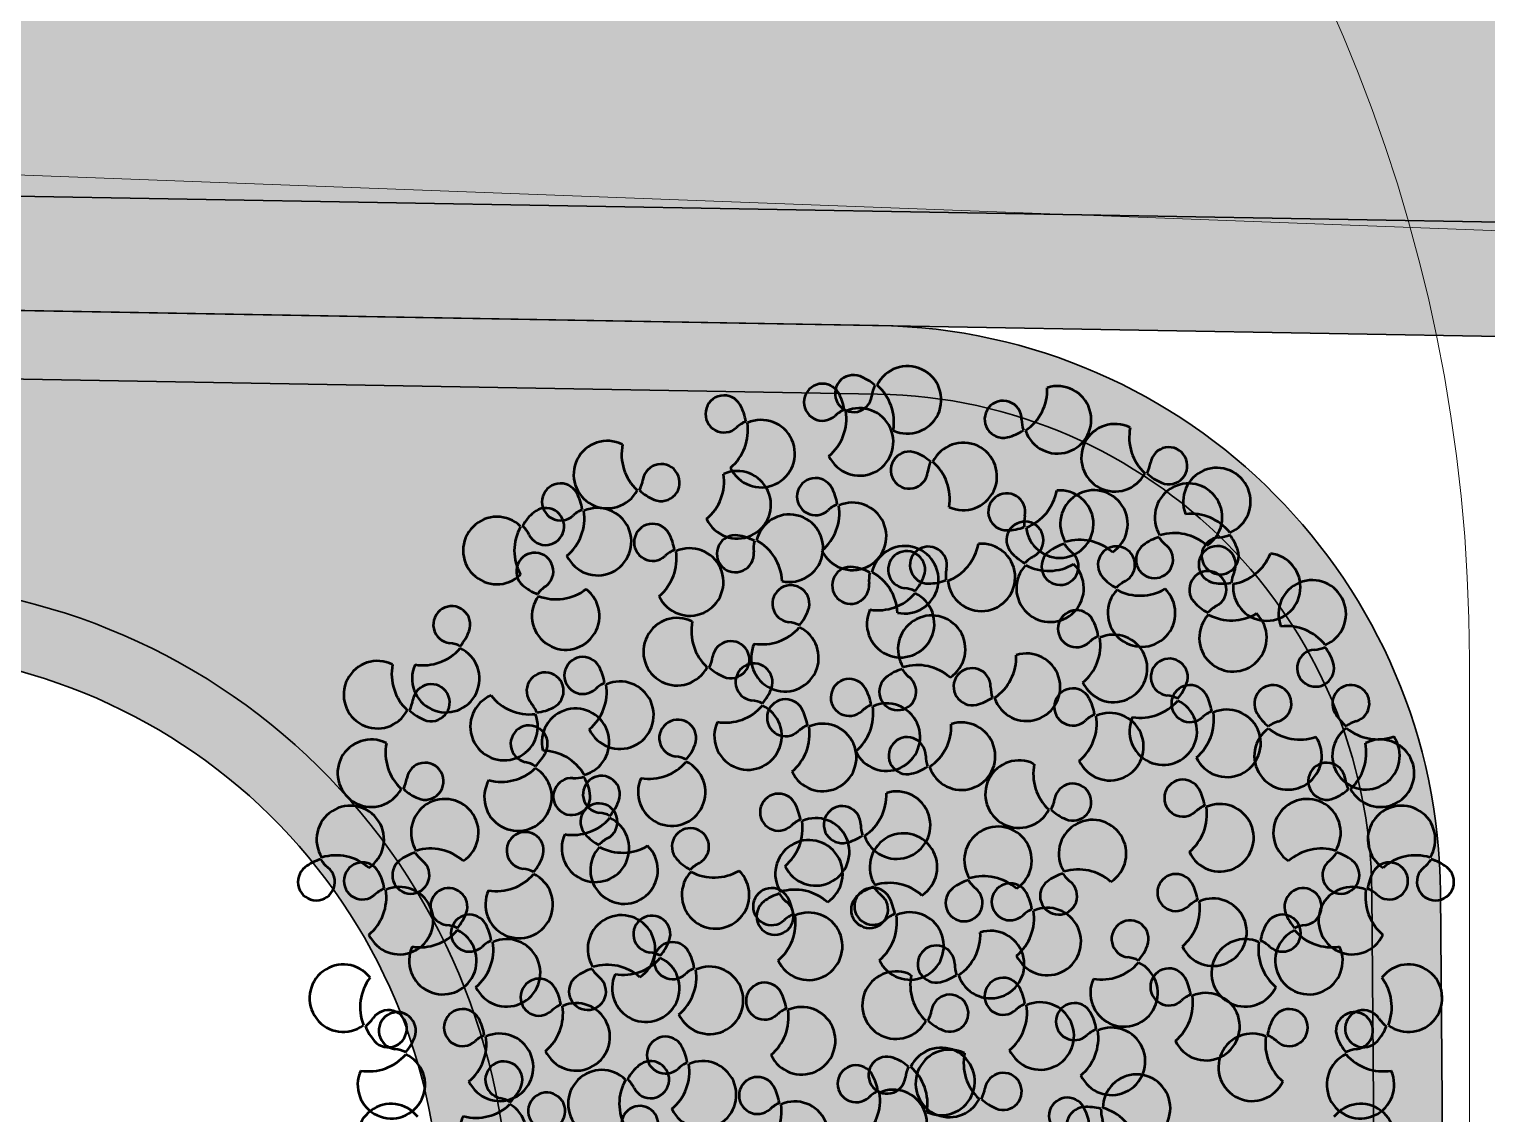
# Model space of a CAD drawing. Header units: centimetres. Extents: x 31799 to 51185, y -99131 to -72325.
# Drawn here: x 41106.9 to 41361.7, y -85936.4 to -85746.6 of the extents above; entities that cross this region are included whole.
import ezdxf

# ---------------------------------------------------------------- set-up
doc = ezdxf.new("R2010")
doc.units = ezdxf.units.CM
doc.header["$LTSCALE"] = 50
doc.header["$MEASUREMENT"] = 0
doc.linetypes.add('CACHE', pattern=[0.375, 0.25, -0.125])
doc.layers.get('0').update_dxf_attribs({"color": 8})
for name, color, linetype in [('COTE 50ème', 1, 'Continuous'), ('EMPRISE BATIMENT', 253, 'CACHE'), ('New_SANITARI BANJO', 7, 'Continuous'), ('NIVEAU', 170, 'Continuous'), ('TALUS', 2, 'Continuous')]:
    doc.layers.add(name, color=color, linetype=linetype)
doc.layers.add('New_SANITARI BANJO_Pen_No__24', color=7, linetype='Continuous', lineweight=18, true_color=0x029e21)
doc.layers.add('trotuar', color=91, linetype='Continuous', lineweight=0)
doc.layers.get('New_SANITARI BANJO').off()

# ---------------------------------------------------------------- blocks, each defined once
blk = doc.blocks.new('A$Cd0191f6d')
at = {"layer": 'trotuar'}
blk.add_polyline3d([(-2793.099999986589, 6019.099999871105, 62601.39999999999), (-1999.399999994785, 6630.200000014156, 62605.3), (-1162.425269465894, 7064.27949918434, 0), (-516.1999999545515, 6937.299999967217, 62592.7), (203.2000000588596, 6693.999999947846, 62591.19999999999), (1854.799999948591, 5855.70000000298, 62593.3), (2820.600000023842, 5351.800000108778, 62586.8), (2922.89999993518, 5543.499999959022, 62586.4), (1955.499999970198, 6017.300000041723, 62589.8), (279.0999999269843, 6868.999999854714, 62587.69999999998), (-440.6999999657273, 7147.700000088662, 62593.2), (-1184.199999924749, 7195.599999837577, 62591), (-1491.500000003725, 7132.400000002235, 62595.00000000001), (-1783.199999947101, 7014.999999944121, 62597.9), (-2294.69999987632, 6687.5, 62602.69999999999), (-2842.700000107288, 6250.700000021607, 62592.49999999999)], dxfattribs=at)
blk = doc.blocks.new('Tree Model Detailed 26')
at = {"layer": 'New_SANITARI BANJO_Pen_No__24', "color": 104, "linetype": 'Continuous', "lineweight": 50, "true_color": 0x029e21}
for centre, radius, start, end in [((5.328760876235, 97.74298197865001), 3.236620232247, 37.30244122418003, 321.1246690546001), ((1.06026925032, 94.49097532865001), 8.6027704362, 16.93110627508, 37.30244122416), ((-15.009021523935, 93.03116743735), 5.899489175175001, 307.5363833594, 216.7773740437), ((12.757399256135, 91.80917506935), 5.899489175175001, 213.1082859053, 122.3492765898), ((12.441344928335, 92.00890461535), 5.899489175175001, 122.285996038, 141.1246690483001), ((1.376323578087, 94.29124578265001), 8.6027704362, 318.4631756725, 16.76871418629002), ((5.499370029815, 89.689087824), 3.236620232247, 298.9809952291, 222.8032230624001), ((24.342179962065, 88.13237564865001), 5.899489175175001, 333.283155263, 242.5241459426), ((38.08380042493501, 87.05995351000001), 5.899489175175001, 333.2831552633, 242.5241459432), ((-39.388237217465, 84.66755838934999), 5.899489175175001, 307.5363833599, 216.7773740439999), ((-30.14901131080001, 84.62839333264999), 5.899489175175001, 65.39899748820001, 334.6399881715), ((-19.2020764662, 88.61012362535), 8.6027704362, 170.7538872549, 229.0594257683), ((-16.604973569065, 81.49242852535001), 8.6027704362, 52.89127312547002, 111.1968116425), ((-20.6992928654, 83.58075125735), 3.236620232247, 249.5931528056, 173.4153806392), ((-20.351566013865, 85.166566304), 3.236620232247, 131.7305386789, 55.55276650578996), ((-16.779705012665, 81.161896904), 8.6027704362, 111.3592037266, 131.7305386755), ((-15.183752967535, 92.70063581665), 5.899489175175001, 216.7140934956, 235.5527665058), ((-1.4470852805465, 83.19744001800001), 5.899489175175001, 114.7868399148, 24.02783059075001), ((2.655997500780001, 94.09947057665), 8.6027704362, 220.1417296813, 278.4472681943), ((-1.203717089553, 83.48126065335002), 5.899489175175001, 23.96455004936001, 42.8032230605), ((2.8993656917735, 94.38329121265001), 8.6027704362, 278.6096602801, 298.9809952296001), ((6.508799387684999, 81.21691841065), 3.236620232247, 37.30244122403997, 321.1246690455), ((27.917034545065, 77.04589860135), 8.6027704362, 78.63804502928998, 136.9435835450001), ((41.658655007935, 75.97347646265), 8.6027704362, 78.63804502885002, 136.9435835447), ((-29.77513669313499, 84.62839333264999), 5.899489175175001, 334.5767076222, 353.4153806337001), ((-18.828201848535, 88.61012362535), 8.6027704362, 229.2218178554, 249.5931528047), ((2.2403077617735, 77.96491176065001), 8.6027704362, 16.93110627080996, 37.30244122410997), ((22.9463683444, 78.72777876535), 3.236620232247, 157.4773105859001, 81.29953840709997), ((27.903231086465, 76.67227888265), 8.6027704362, 137.1059756305, 157.4773105818), ((24.328376503465, 87.75875593), 5.899489175175001, 242.4608653962, 261.2995384089), ((-8.446420374800002, 75.61992425135), 5.899489175175001, 65.39899748789999, 334.6399881718), ((2.50051446984, 79.60165454399998), 8.6027704362, 170.7538872549, 229.0594257715), ((13.9374377676, 75.28311150134999), 5.899489175175001, 213.1082859106999, 122.3492765898), ((2.556362089547001, 77.76518221399999), 8.6027704362, 318.4631756725, 16.76871419052998), ((13.6213834398, 75.48284104734999), 5.899489175175001, 122.2859960414, 141.1246690533), ((36.68798880726501, 77.65535662665), 3.236620232247, 157.4773105854001, 81.29953840888004), ((41.64485154940001, 75.59985674400001), 8.6027704362, 137.1059756308, 157.4773105818), ((40.88914248746499, 75.10877260865001), 5.899489175175001, 65.39899748820001, 334.6399881715), ((38.069996966335, 86.68633379135), 5.899489175175001, 242.4608653962, 261.2995384079), ((51.83607733205, 79.09050290135), 8.6027704362, 170.7538872549, 229.0594257686), ((1.0032980706935, 74.57228217535), 3.236620232247, 249.5931528051, 173.4153806274), ((50.33886093295001, 74.06113053335001), 3.236620232247, 249.5931528044999, 173.4153806392), ((-20.158454868665, 72.19050644335), 3.236620232247, 298.9809952293, 222.8032230535), ((-3.635599943926501, 70.96636058535), 3.236620232247, 298.9809952296001, 222.8032230538001), ((-8.072545757065, 75.61992425135), 5.899489175175001, 334.5767076222999, 353.4153806337001), ((41.2630171052, 75.10877260865001), 5.899489175175001, 334.5767076222, 353.4153806337001), ((-38.618183646, 66.91002275665), 5.899489175175001, 59.90917807064001, 329.1501687526), ((-27.340532365135, 69.82620865665), 8.6027704362, 165.2640678348, 223.5696063507), ((2.874389087553, 79.60165454399998), 8.6027704362, 229.2218178554, 249.5931528061), ((52.2099519498, 79.09050290135), 8.6027704362, 229.2218178554, 249.5931528042), ((63.30629439520001, 66.17538500625), 5.899489175175001, 315.2740725804, 224.5150632641999), ((-27.104910179065, 65.69885863740001), 5.899489175175001, 114.7868399125, 24.02783059607002), ((-23.001827397735, 76.60088919599998), 8.6027704362, 220.1417296779, 278.4472681951), ((-26.861541988065, 65.98267927335), 5.899489175175001, 23.96455004919999, 42.80322306036996), ((-22.758459206735, 76.88470983200001), 8.6027704362, 278.609660281, 298.9809952297999), ((-10.582055254265, 64.47471277945), 5.899489175175001, 114.7868399127, 24.02783059553003), ((-6.478972472955001, 75.376743338), 8.6027704362, 220.141729678, 278.447268195), ((32.50239762520001, 64.92558503345), 5.899489175175001, 22.67099769038998, 291.9119883699999), ((-29.31203579506499, 64.96314197095), 3.236620232247, 244.1033333861999, 167.9255612152), ((-10.338687063265, 64.75853341540001), 5.899489175175001, 23.96455004885002, 42.80322306016004), ((-6.235604281960001, 75.66056397400001), 8.6027704362, 278.6096602808, 298.9809952296999), ((1.3795995879935, 62.28003670905), 5.899489175175001, 65.39899748657999, 334.6399881697999), ((12.3265344326, 66.2617670016), 8.6027704362, 170.7538872567, 229.0594257695), ((20.165559501665, 62.483818647), 5.899489175175001, 59.90917806901999, 329.1501687517001), ((31.44321078246501, 65.40000454695002), 8.6027704362, 165.2640678363999, 223.569606351), ((43.245509536335, 60.42279644425), 8.6027704362, 128.0258874535, 186.3314259692999), ((-38.246023911535, 66.87425458935002), 5.899489175175001, 329.0868882020999, 347.9255612138), ((-26.96837263066501, 69.79044048935), 8.6027704362, 223.7319984377, 244.1033333869999), ((10.829318033465, 61.2323946334), 3.236620232247, 249.5931528044999, 173.4153806345001), ((29.47170735259999, 60.5369378612), 3.236620232247, 244.1033333861999, 167.9255612152), ((-14.835615718935, 58.8044496168), 3.236620232247, 298.9809952309001, 222.8032230594999), ((1.7534742057065, 62.28003670905), 5.899489175175001, 334.5767076217, 353.4153806331), ((20.537719236135, 62.44805047945), 5.899489175175001, 329.0868882032, 347.9255612151), ((63.70764306525001, 55.99472594515), 8.6027704362, 138.6423539406, 159.0136888904), ((59.67981224205, 59.54044827935), 3.236620232247, 214.8201261116001, 138.6423539408), ((63.2912920698, 54.52680854625), 8.6027704362, 60.85463498338999, 119.1601734978), ((63.4336399382, 65.82386638305), 5.899489175175001, 296.4986801189, 315.337353131), ((63.4186376128, 54.17528992304999), 8.6027704362, 40.32090794862, 60.69224289674001), ((-34.758310014335, 57.47705797275), 3.236620232247, 214.8201261116, 138.6423539399001), ((12.700409050335, 66.2617670016), 8.6027704362, 229.2218178550999, 249.5931528047), ((31.81537051693501, 65.36423637935), 8.6027704362, 223.7319984367, 244.1033333866), ((32.77703960026501, 64.6719041014), 5.899489175175001, 291.8487078224, 310.6873808344999), ((43.520151511465, 60.16911551225), 8.6027704362, 186.4938180553, 206.8651530051), ((38.733156306065, 57.74419388155), 3.236620232247, 206.8651530056001, 130.6873808329001), ((51.85014779085, 54.1468328686), 5.899489175175001, 53.59551857589003, 322.8365092571), ((63.37825562435, 55.81784705005), 8.6027704362, 159.1760809764, 217.481619491), ((52.1795352318, 54.32371176365001), 5.899489175175001, 34.82012611221998, 53.65879912402999), ((67.50996362535, 57.64755423755), 3.236620232247, 116.4986801167999, 40.32090794951987), ((-21.782071029265, 52.31280181065), 5.899489175175001, 114.786839913, 24.02783059547999), ((-17.678988247935, 63.21483236945), 8.6027704362, 220.1417296796, 278.4472681946), ((-21.538702838265, 52.59662244660001), 5.899489175175001, 23.96455004710001, 42.80322305895), ((20.2771818322, 53.08238204555001), 3.236620232247, 356.3238107626001, 280.1460385906999), ((29.7623876086, 52.42999872545), 5.899489175175001, 195.0992032261, 104.3401939075), ((19.6997882102, 58.29801814955), 8.6027704362, 300.6797656263, 358.9853041409), ((71.80580835465, 55.05439709785001), 3.236620232247, 298.9809952251999, 222.8032230562999), ((-33.472397176535, 47.821675027535), 5.899489175175001, 315.2740725827, 224.5150632641999), ((-13.826186361065, 50.3322802034), 3.236620232247, 37.30244122382996, 321.1246690531), ((-17.435620056935, 63.49865300540001), 8.6027704362, 278.6096602801, 298.9809952302), ((11.205619550735, 48.94014916686499), 5.899489175175001, 65.39899748793002, 334.63998817), ((22.152554395335, 52.9218794594), 8.6027704362, 170.7538872545, 229.0594257692), ((41.44694466153501, 51.14840455655), 3.236620232247, 298.9809952303, 222.8032230595), ((64.85935304405001, 48.56274929173499), 5.899489175175001, 114.7868399133, 24.0278305968), ((68.96243582535, 59.46477985054999), 8.6027704362, 220.1417296801999, 278.4472681933), ((-18.094677986935, 47.08027355353501), 8.6027704362, 16.93110627382998, 37.30244122350998), ((15.82941116940001, 48.322478731535), 3.236620232247, 207.7973316091, 131.6195594383999), ((20.6553379962, 47.8925070912), 3.236620232247, 249.5931528051999, 173.4153806333), ((29.394492325865, 52.49659670355), 5.899489175175001, 176.3238107618, 195.1624837737999), ((65.10272123505, 48.846569927665), 5.899489175175001, 23.96455004840995, 42.80322305895005), ((69.20580401665, 59.74860048645), 8.6027704362, 278.6096602762, 298.9809952281), ((76.58979917865001, 46.856448003735), 5.899489175175001, 333.2831552622, 242.5241459478001), ((-6.397547981140001, 44.39847329406499), 5.899489175175001, 213.1082859064, 122.3492765884), ((-17.77862365920001, 46.880544007265), 8.6027704362, 318.4631756726, 16.76871418753), ((-6.713602308935, 44.598202840335), 5.899489175175001, 122.2859960397, 141.1246690513), ((7.399041967800002, 43.926616160665), 5.899489175175001, 46.57272407267002, 315.813714755), ((19.39350861813501, 44.3108983214), 8.6027704362, 131.6195594383, 151.9908943879), ((19.3318929274, 58.3646161276), 8.6027704362, 280.1460385908, 300.5173735409), ((34.5004893512, 44.6567567504), 5.899489175175001, 114.7868399133, 24.02783059547999), ((38.60357213253501, 55.5587873092), 8.6027704362, 220.1417296799, 278.4472681946), ((34.7438575422, 44.94057738633499), 5.899489175175001, 23.96455004710001, 42.80322305894997), ((-13.2608487234, 40.130104926865), 5.899489175175001, 65.39899748793002, 334.6399881697001), ((19.044966419335, 44.17561873893499), 8.6027704362, 152.1532864735, 210.4588249885), ((7.747584166600002, 44.061895743135), 5.899489175175001, 27.79733160905, 46.63600462074001), ((11.579494168465, 48.94014916686499), 5.899489175175001, 334.5767076215999, 353.4153806337001), ((22.526429013065, 52.9218794594), 8.6027704362, 229.2218178550999, 249.593152805), ((38.84694032353501, 55.84260794515), 8.6027704362, 278.6096602801, 298.98099523), ((-37.09887932966501, 41.1867383006), 3.236620232247, 214.8201261116, 138.6423539407999), ((-33.48739950193501, 36.173098567535), 8.6027704362, 60.854634983, 119.1601734978), ((-2.313913878813, 44.1118352194), 8.6027704362, 170.7538872545, 229.0594257696), ((80.164653762, 35.76997095620001), 8.6027704362, 78.63804503207001, 136.9435835435), ((-29.26872794633499, 39.2938442588), 3.236620232247, 116.4986801177999, 40.32090794798997), ((-33.34505163353501, 47.47015640433499), 5.899489175175001, 296.4986801189, 315.3373531306), ((-33.36005395893501, 35.821579944335), 8.6027704362, 40.32090794776, 60.69224289713), ((-3.811130277960002, 39.08246285120001), 3.236620232247, 249.5931528051, 173.4153806333), ((21.031639513535, 35.60026162466502), 5.899489175175001, 65.39899748793, 334.6399881697001), ((31.978574358135, 39.58199191720001), 8.6027704362, 170.7538872545, 229.0594257692), ((64.74217566585001, 38.9482384532), 3.236620232247, 298.9809952309, 222.8032230595001), ((80.15085030335001, 35.3963512374), 8.6027704362, 137.1059756317, 157.4773105806), ((76.57599572, 46.48282828486499), 5.899489175175001, 242.4608653965, 261.2995384096), ((-24.972883217335, 36.700687119135), 3.236620232247, 298.9809952293, 222.8032230587), ((-8.4500282926, 35.476541261135), 3.236620232247, 298.9809952309001, 222.8032230595), ((-12.886974105735, 40.130104926865), 5.899489175175001, 334.5767076219, 353.4153806337001), ((45.60662811613499, 34.656701143535), 5.899489175175001, 333.2831552624, 242.5241459449998), ((75.19398756135001, 37.45185112000001), 3.236620232247, 157.4773105823, 81.29953841336994), ((-1.9400392610935, 44.1118352194), 8.6027704362, 229.2218178552999, 249.593152805), ((30.481357959, 34.552619549), 3.236620232247, 249.5931528040999, 173.4153806333), ((57.79572035555, 32.45659064706501), 5.899489175175001, 114.7868399133, 24.02783059547997), ((61.89880313685, 43.358621205865), 8.6027704362, 220.1417296799, 278.4472681946), ((58.03908854655, 32.74041128300001), 5.899489175175001, 23.9645500471, 42.80322305895002), ((62.14217132785001, 43.64244184180001), 8.6027704362, 278.6096602801, 298.9809952302), ((-31.919338527735, 30.209039313), 5.899489175175001, 114.7868399127, 24.02783059547999), ((-27.8162557464, 41.11106987180001), 8.6027704362, 220.1417296802, 278.4472681946), ((-31.67597033673501, 30.492859948935), 5.899489175175001, 23.96455004684001, 42.80322305894997), ((-27.5728875554, 41.39489050773501), 8.6027704362, 278.6096602806, 298.98099523), ((-15.396483602935, 28.984893455065), 5.899489175175001, 114.7868399133, 24.02783059547999), ((-11.2934008216, 39.8869240138), 8.6027704362, 220.1417296796, 278.4472681946999), ((-15.153115411935, 29.26871409099999), 5.899489175175001, 23.96455004710001, 42.80322305847), ((3.0655886928665, 27.935229395935), 5.899489175175001, 46.57272407267002, 315.8137147546), ((15.0600553432, 28.3195115566), 8.6027704362, 131.619559438, 151.9908943876), ((11.495957894465, 32.33109196680001), 3.236620232247, 207.7973316091, 131.6195594384), ((21.4055141312, 35.60026162466502), 5.899489175175001, 334.5767076219, 353.4153806337001), ((-11.0500326306, 40.170744649735), 8.6027704362, 278.6096602802, 298.9809952302), ((14.7115131444, 28.18423197413501), 8.6027704362, 152.1532864735, 210.4588249884999), ((3.414130891660001, 28.070508978335), 5.899489175175001, 27.79733160960002, 46.63600462114002), ((32.35244897586501, 39.58199191720001), 8.6027704362, 229.2218178550999, 249.5931528045), ((49.181482699135, 23.570224096065), 8.6027704362, 78.63804502937997, 136.9435835441), ((30.857659476265, 22.260374082535), 5.899489175175001, 65.39899748793003, 334.63998817), ((44.21081649846499, 25.2521042598), 3.236620232247, 157.4773105789, 81.29953840869997), ((49.16767924053499, 23.1966043772), 8.6027704362, 137.1059756298, 157.4773105795), ((45.592824657535, 34.28308142473501), 5.899489175175001, 242.4608653965, 261.2995384084), ((71.304253656, 24.1499854368), 5.899489175175001, 114.7868399162, 24.02783059653995), ((75.40733643735, 35.0520159956), 8.6027704362, 220.1417296785, 278.4472681933), ((87.20487116535, 26.4700993086), 3.236620232247, 298.9809952257, 222.8032230562999), ((41.80459432086501, 26.242104375), 8.6027704362, 170.753887254, 229.0594257692), ((62.73876912185001, 24.4852575548), 3.236620232247, 351.7961549191999, 275.6183827482998), ((-32.036515905865, 20.594528474465), 3.236620232247, 298.9809952299, 222.8032230587), ((40.307377921735, 21.212732006865), 3.236620232247, 249.5931528056, 173.4153806345), ((57.4275325738, 25.2509822716), 8.6027704362, 331.4248199704, 351.7961549198001), ((80.25841585465001, 19.978451502465), 5.899489175175001, 114.7868399101, 24.02783059389999), ((84.361498636, 30.88048206126501), 8.6027704362, 220.141729681, 278.4472681976999), ((80.501784046, 20.262272138465), 5.899489175175001, 23.96455004624, 42.80322306023002), ((84.60486682735, 31.1643026972), 8.6027704362, 278.6096602805999, 298.9809952283), ((-15.513660981065, 19.370382616465), 3.236620232247, 298.9809952299, 222.8032230578999), ((-0.68476085578, 17.538323132665), 3.236620232247, 37.30244122317, 321.1246690517), ((1.0091939436865, 18.14623675853501), 3.236620232247, 298.9809952302, 222.803223059), ((31.231534094, 22.260374082535), 5.899489175175001, 334.5767076216, 353.415380633), ((44.547824808865, 15.81300339120001), 5.899489175175001, 65.39899748793002, 334.6399881697001), ((55.49475965345, 19.794733683735), 8.6027704362, 170.7538872545, 229.0594257695), ((63.71224248435, 15.027610795135), 5.899489175175001, 167.6019996029, 76.84299028512002), ((57.5065606986, 24.885555418065), 8.6027704362, 272.9568893692999, 331.2624278846999), ((63.63321435955, 15.393037648665), 5.899489175175001, 76.77970973681, 95.61838274877995), ((-38.98297121620001, 14.102880668335), 5.899489175175001, 114.7868399133, 24.02783059547996), ((-34.87988843486499, 25.004911227135), 8.6027704362, 220.1417296799, 278.4472681942), ((-38.7396030252, 14.386701304265), 5.899489175175001, 23.96455004709999, 42.80322305939), ((-22.460116291465, 12.8787348104), 5.899489175175001, 114.7868399133, 24.02783059547995), ((-18.357033510135, 23.780765369135), 8.6027704362, 220.1417296796, 278.4472681947), ((-4.953252481693, 14.2863164828), 8.6027704362, 16.93110627332, 37.30244122308001), ((17.532048868465, 16.9220909006), 3.236620232247, 298.9809952299, 222.8032230587), ((34.054903793265, 15.697945042665), 3.236620232247, 298.9809952299, 222.8032230587), ((42.17846893859999, 26.242104375), 8.6027704362, 229.2218178548, 249.593152805), ((53.99754325435, 14.765361315535), 3.236620232247, 249.5931528045, 173.4153806333), ((-34.636520243865, 25.28873186306501), 8.6027704362, 278.6096602801, 298.9809952298), ((-22.216748100465, 13.162555446335), 5.899489175175001, 23.96455004684001, 42.80322305895002), ((-18.113665319135, 24.064586005065), 8.6027704362, 278.6096602805999, 298.9809952302), ((-5.937261366665, 11.654588952465), 5.899489175175001, 114.7868399133, 24.02783059488997), ((-1.83417858534, 22.5566195112), 8.6027704362, 220.1417296796, 278.4472681946), ((-5.693893175674999, 11.9384095884), 5.899489175175001, 23.96455004698, 42.80322305859998), ((-1.5908103943465, 22.84044014713501), 8.6027704362, 278.6096602804, 298.9809952301), ((6.743877524135, 11.604516223265), 5.899489175175001, 213.1082859059, 122.3492765882), ((-4.63719815392, 14.086586936465), 8.6027704362, 318.4631756729, 16.76871418755), ((6.427823196355001, 11.8042457696), 5.899489175175001, 122.2859960401, 141.124669052), ((10.585593558135, 10.430443094535), 5.899489175175001, 114.7868399133, 24.02783059488997), ((14.6886763394, 21.332473653265), 8.6027704362, 220.1417296799, 278.4472681946), ((10.828961749065, 10.714263730465), 5.899489175175001, 23.96455004684001, 42.80322305847002), ((14.9320445304, 21.61629428920001), 8.6027704362, 278.6096602805999, 298.9809952302), ((27.10844848286499, 9.206297236534999), 5.899489175175001, 114.786839913, 24.02783059547998), ((31.2115312642, 20.108327795335), 8.6027704362, 220.1417296795999, 278.4472681946), ((27.351816673865, 9.490117872465001), 5.899489175175001, 23.96455004683999, 42.80322305895), ((31.4548994552, 20.392148431265), 8.6027704362, 278.6096602806, 298.9809952302), ((44.92169942653499, 15.81300339120001), 5.899489175175001, 334.5767076216, 353.4153806337), ((55.86863427115, 19.794733683735), 8.6027704362, 229.2218178550999, 249.5931528051), ((72.73333064664999, 10.468670643865), 3.236620232247, 298.9809952360999, 222.8032230643001), ((89.256185572, 9.244524785935), 3.236620232247, 298.9809952257, 222.8032230562999), ((15.35270906826501, 5.789179794794999), 3.236620232247, 269.6977879548999, 193.5200157840999), ((37.60319162433501, 4.55867818546), 3.236620232247, 298.9809952298, 222.8032230585999), ((65.7868753366, 3.977022837800001), 5.899489175175001, 114.7868399127, 24.02783059598002), ((69.88995811800001, 14.879053396535), 8.6027704362, 220.1417296796, 278.4472681933), ((66.0302435276, 4.260843473733501), 5.899489175175001, 23.96455004782998, 42.80322305758997), ((82.30973026135, 2.7528769798465), 5.899489175175001, 114.7868399103, 24.02783059366001), ((86.41281304265, 13.6549075386), 8.6027704362, 220.141729681, 278.4472681933), ((-29.985201499465, 3.3689539517935), 3.236620232247, 298.9809952309001, 222.8032230594), ((57.22139080265, 4.3122949557665), 3.236620232247, 351.79615492, 275.6183827482998), ((70.13332630865, 15.162874032465), 8.6027704362, 278.6096602805999, 298.9809952322), ((82.55309845265, 3.0366976157865), 5.899489175175001, 23.96455004677999, 42.80322306033), ((90.76467257265001, 3.824921363400001), 3.236620232247, 339.2835409991, 263.1057688319999), ((86.656181234, 13.938728174535), 8.6027704362, 278.6096602805999, 298.9809952283), ((0.49527765567205, 1.0122595645265), 3.236620232247, 37.30244122325999, 321.1246690519), ((1.0634813788735, 0.4266942605866501), 3.236620232247, 298.9809952301, 222.8032230588999), ((-3.773213970240001, -2.239747085359999), 8.6027704362, 16.93110627351, 37.30244122322001), ((20.5701541756, 7.0437054274), 8.6027704362, 193.5200157840999, 213.8913507338999), ((15.304520012735, -3.346802523446502), 5.899489175175001, 89.69778795573002, 108.5364609674), ((30.656736314, -1.9329696206265), 5.899489175175001, 114.7868399133, 24.02783059517998), ((34.75981909533499, 8.969060938135001), 8.6027704362, 220.1417296797, 278.4472681942), ((51.9101542546, 5.078019672585), 8.6027704362, 331.4248199702, 351.79615492), ((85.74548448465, 5.723162377575002), 8.6027704362, 318.9122060491, 339.2835409989), ((-36.9316568098, -3.1226938542935), 5.899489175175001, 114.7868399133, 24.02783059519001), ((-32.82857402846501, 7.779336704465003), 8.6027704362, 220.1417296797, 278.4472681946), ((-36.68828861880001, -2.83887321836), 5.899489175175001, 23.96455004703001, 42.80322305871001), ((-28.47671449826499, -2.0506494707465), 3.236620232247, 339.2835409991, 263.1057688273), ((-32.58520583746501, 8.063157340400002), 8.6027704362, 278.6096602802, 298.9809952302), ((-16.22932393540001, -3.6199893907335), 5.899489175175001, 333.2831552626999, 242.524145945), ((7.923916035600002, -4.9215473448465), 5.899489175175001, 213.1082859059999, 122.3492765884999), ((-3.4571596424665, -2.4394766316665), 8.6027704362, 318.4631756729, 16.76871418761997), ((7.607861707800002, -4.72181779854), 5.899489175175001, 122.28599604, 141.1246690519), ((15.2596892064, -3.7179796086465), 5.899489175175001, 108.473180419, 17.71417110100997), ((20.52532336933501, 6.6725283422), 8.6027704362, 214.0537428196, 272.3592813345), ((30.900104505, -1.6491489846935), 5.899489175175001, 23.96455004704, 42.80322305915), ((35.00318728633499, 9.252881574065002), 8.6027704362, 278.6096602802, 298.9809952298), ((50.5096994018, -4.41940100186), 5.899489175175001, 65.39899748795001, 334.6399881697001), ((58.19486416515001, -5.145351803855), 5.899489175175001, 167.601999603, 76.84299028510995), ((51.9891823794, 4.71259281908), 8.6027704362, 272.9568893698, 331.2624278844), ((61.4566342464, -0.4376707093292999), 8.6027704362, 170.7538872544, 229.0594257692), ((58.11583604035, -4.7799249503465), 5.899489175175001, 76.77970973677003, 95.61838274879003), ((89.66800248199999, -5.245128791725), 5.899489175175001, 64.26709581555998, 83.10576882545004), ((-5.882973931484999, -6.064953545505001), 5.899489175175001, 114.7868399131, 24.02783059523), ((-1.7798911501535, 4.837077013253501), 8.6027704362, 220.1417296798, 278.4472681945), ((-5.639605740485, -5.781132909575001), 5.899489175175001, 23.96455004693, 42.80322305884), ((-1.53652295916, 5.120897649185), 8.6027704362, 278.6096602804, 298.9809952301), ((27.418123416735, -5.565512827485), 3.236620232247, 269.6977879549, 193.5200157841), ((38.6126209822, -3.913491227893501), 3.236620232247, 37.30244122298, 321.1246690524), ((34.34412935626499, -7.165497877800002), 8.6027704362, 16.93110627358, 37.30244122314001), ((59.95941784724999, -5.467043077525), 3.236620232247, 249.5931528041, 173.4153806335), ((89.66598216865, -5.6189979508), 5.899489175175001, 155.0893856813, 64.33037636254002), ((85.74346417135, 5.3492932185), 8.6027704362, 260.4442754495, 318.7498139643), ((-33.495902586335, -0.15240845657265), 8.6027704362, 318.9122060494, 339.2835409990001), ((46.041259362135, -9.847298137265001), 5.899489175175001, 213.1082859064, 122.3492765883), ((34.660183684065, -7.365227424065002), 8.6027704362, 318.4631756726, 16.76871418743998), ((45.725205034335, -9.647568590935), 5.899489175175001, 122.2859960402, 141.1246690519), ((50.88357401955, -4.41940100186), 5.899489175175001, 334.5767076216, 353.4153806335), ((77.371882744, -5.928870132224999), 3.236620232247, 339.2835409992001, 263.1057688203), ((-29.922893516865, -12.946801282535), 5.899489175175001, 333.2831552633, 242.524145945), ((-29.57540490233499, -11.494568784935), 5.899489175175001, 155.0893856822, 64.33037636424001), ((-33.49792289973501, -0.5262776156445002), 8.6027704362, 260.4442754487, 318.7498139634), ((-29.57338458893499, -11.120699625865), 5.899489175175001, 64.26709581553, 83.10576882802002), ((-12.6544693524, -14.706466438265), 8.6027704362, 78.6380450295, 136.9435835441), ((-9.033727578265, -10.6387256658), 3.236620232247, 269.6977879549, 193.5200157835999), ((32.63556852406501, -4.310987194860001), 8.6027704362, 193.5200157842, 213.8913507339), ((61.83050886415, -0.4376707093292999), 8.6027704362, 229.2218178552, 249.5931528046), ((60.7582213986, -9.284000624734999), 3.236620232247, 257.1851740337, 181.0074018636999), ((72.35269465600001, -4.030629118053501), 8.6027704362, 318.9122060491999, 339.2835409989), ((-17.625135553065, -13.024586274465), 3.236620232247, 157.4773105789, 81.29953840869999), ((-12.668272811, -15.080086157065), 8.6027704362, 137.1059756302, 157.4773105795), ((-16.24312739400001, -3.993609109566501), 5.899489175175001, 242.4608653966999, 261.2995384084), ((27.325103554865, -15.072672230935), 5.899489175175001, 108.4731804189, 17.71417110106997), ((32.5907377178, -4.68216428006), 8.6027704362, 214.0537428195999, 272.3592813345), ((27.36993436120001, -14.70149514573501), 5.899489175175001, 89.69778795572999, 108.5364609674), ((66.12354216845002, -9.189655260535), 8.6027704362, 181.0074018632999, 201.3787368129), ((76.27319234, -15.3727894464), 5.899489175175001, 155.0893856841, 64.33037636815997), ((72.35067434265, -4.404498277126499), 8.6027704362, 260.4442754450999, 318.7498139612001), ((76.27521265335, -14.998920287335), 5.899489175175001, 64.26709581555998, 83.10576883182999), ((-3.816282470893501, -9.384200033135), 8.6027704362, 193.5200157842, 213.8913507340999), ((1.675316167127, -15.5138040036), 3.236620232247, 37.30244122317001, 321.1246690516999), ((58.60764162245, -18.545195971135), 5.899489175175001, 95.96056649810997, 5.201557180464956), ((65.99935896615001, -9.5423034734), 8.6027704362, 201.5411288987, 259.8466674136999), ((58.73182482475, -18.192547758265), 5.899489175175001, 77.18517403446, 96.02384704609997), ((-9.126747440135, -20.14588506920001), 5.899489175175001, 108.4731804189, 17.71417110102995), ((-3.861113277200001, -9.755377118335), 8.6027704362, 214.0537428195999, 272.3592813346), ((-9.0819166338, -19.774707984), 5.899489175175001, 89.69778795573, 108.5364609676), ((-2.59317545878, -18.76581065346501), 8.6027704362, 16.93110627332999, 37.30244122309999), ((39.4835377652, -16.92020544973501), 3.236620232247, 269.6977879549, 193.5200157846999), ((-26.348038933865, -24.03327833), 8.6027704362, 78.63804502903, 136.9435835441), ((9.103954546999999, -21.44761091300001), 5.899489175175001, 213.1082859061, 122.3492765879), ((-2.2771211310135, -18.96554019980001), 8.6027704362, 318.4631756729, 16.76871418755), ((8.787900219265001, -21.247881366665), 5.899489175175001, 122.2859960401, 141.1246690521), ((44.70098287253501, -15.66567981713501), 8.6027704362, 193.5200157843, 213.8913507338999), ((-31.31870513453501, -22.35139816620001), 3.236620232247, 157.47731058, 81.29953840851996), ((-26.3618423924, -24.406898048865), 8.6027704362, 137.1059756301, 157.4773105797), ((-29.936696975465, -13.320421001335), 5.899489175175001, 242.4608653965, 261.2995384084), ((-14.676929604065, -22.343552300465), 3.236620232247, 298.9809952299, 222.8032230578999), ((1.8459253207065, -23.56769815840001), 3.236620232247, 298.9809952302, 222.8032230588999), ((20.688735252935, -25.1244103334), 5.899489175175001, 333.2831552633, 242.5241459449998), ((39.435348709665, -26.056187768), 5.899489175175001, 89.69778795572999, 108.5364609674), ((70.07701628800001, -22.983027223665), 3.236620232247, 257.1851740302999, 181.0074018635999), ((86.26888154135, -22.345386220735), 3.236620232247, 269.6977879513, 193.5200157822), ((39.390517903335, -26.4273648532), 5.899489175175001, 108.4731804189, 17.71417110106997), ((44.656152066265, -16.036856902335), 8.6027704362, 214.0537428196, 272.3592813345), ((65.13499848960001, -26.160841784865), 3.236620232247, 207.7973316097, 131.6195594375), ((-21.6233849144, -28.83520010653501), 5.899489175175001, 114.7868399133, 24.02783059547998), ((-17.520302133065, -17.9331695478), 8.6027704362, 220.1417296796, 278.4472681942), ((-21.3800167234, -28.5513794706), 5.899489175175001, 23.96455004710001, 42.80322305939), ((-17.276933942065, -17.64934891186501), 8.6027704362, 278.6096602802, 298.9809952297999), ((-5.100529989655, -30.059345964465), 5.899489175175001, 114.7868399134, 24.02783059486995), ((-0.9974472083200004, -19.15731540573501), 8.6027704362, 220.1417296795, 278.4472681945), ((56.70462928805, -30.5567043558), 5.899489175175001, 46.57272407359, 315.8137147546), ((68.69909593865, -30.172422195065), 8.6027704362, 131.6195594394, 151.9908943886), ((75.44233705799999, -22.888681859465), 8.6027704362, 181.0074018632, 201.3787368129), ((91.48632664865, -21.090860588065), 8.6027704362, 193.5200157837999, 213.8913507326999), ((-4.857161798653001, -29.775525328535), 5.899489175175001, 23.96455004698999, 42.80322305862), ((-0.7540790173265, -18.87349476980001), 8.6027704362, 278.6096602804, 298.9809952301), ((24.263589835935, -36.210887380865), 8.6027704362, 78.63804502903001, 136.9435835441), ((68.35055373935, -30.30770177753501), 8.6027704362, 152.1532864727, 210.4588249891), ((57.05317148685, -30.421424773335), 5.899489175175001, 27.79733160962999, 46.63600462165001), ((67.92643651200001, -32.24422257006501), 5.899489175175001, 95.96056649939996, 5.201557180644014), ((75.31815385534999, -23.241330072335), 8.6027704362, 201.541128899, 259.8466674145999), ((68.050619714, -31.89157435720001), 5.899489175175001, 77.18517403510003, 96.02384704352004), ((86.17586167935, -31.85254562413501), 5.899489175175001, 108.4731804191, 17.71417110068), ((91.44149584200001, -21.462037673265), 8.6027704362, 214.0537428196999, 272.3592813371), ((86.22069248534999, -31.481368538935), 5.899489175175001, 89.69778795314001, 108.5364609669), ((-35.6331945866, -33.580836129335), 3.236620232247, 298.9809952309001, 222.8032230587), ((2.85535467858, -32.03986757173501), 3.236620232247, 37.30244122317, 321.1246690518), ((-1.4131369473265, -35.2918742216), 8.6027704362, 16.93110627329002, 37.30244122310002), ((60.52607429155, -32.293677396865), 3.236620232247, 37.30244122360005, 321.1246690524), ((56.2575826656, -35.545684046735), 8.6027704362, 16.93110627370998, 37.30244122316004), ((-19.1103396618, -34.804981987265), 3.236620232247, 298.9809952299, 222.8032230587), ((10.283993058465, -37.973674481135), 5.899489175175001, 213.1082859061, 122.3492765881), ((-1.09708261956, -35.491603767935), 8.6027704362, 318.4631756729, 16.76871418761), ((9.967938730734998, -37.77394493480001), 5.899489175175001, 122.2859960401, 141.1246690521), ((19.29292363526501, -34.529007217135), 3.236620232247, 157.4773105789, 81.29953840869997), ((24.2497863774, -36.58450709973501), 8.6027704362, 137.1059756301, 157.4773105797), ((20.674931794335, -25.4980300522), 5.899489175175001, 242.4608653965, 261.2995384084), ((35.934699165735, -34.521161351335), 3.236620232247, 298.9809952299, 222.8032230587), ((49.630148616, -35.160137389935), 3.236620232247, 298.9809952309, 222.8032230587), ((67.95471267135001, -38.2274843062), 5.899489175175001, 213.1082859070999, 122.3492765879), ((67.63865834335, -38.027754759935), 5.899489175175001, 122.285996037, 141.1246690497), ((-37.291544790335, -36.667214093), 3.236620232247, 4.519595289011985, 288.3418231181), ((28.98824385540001, -41.0128091574), 5.899489175175001, 114.7868399133, 24.02783059488996), ((33.091326636735, -30.110778598665), 8.6027704362, 220.1417296796, 278.4472681942), ((56.5736369934, -35.745413593), 8.6027704362, 318.4631756726, 16.76871418765997), ((-38.2331989246, -28.886632740735), 8.6027704362, 278.6096602802, 298.9809952302), ((-42.64100864026501, -37.09006693920001), 8.6027704362, 344.1482603391, 4.519595288776974), ((-26.056794972135, -41.29662979333499), 5.899489175175001, 114.7868399133, 24.02783059488995), ((-21.9537121908, -30.3945992346), 8.6027704362, 220.1417296796, 278.4472681942), ((-25.813426781135, -41.0128091574), 5.899489175175001, 23.96455004710001, 42.80322305890999), ((-21.71034399980001, -30.110778598665), 8.6027704362, 278.6096602801999, 298.9809952298), ((-14.095140129865, -43.49130586373501), 5.899489175175001, 65.39899748792999, 334.6399881697001), ((-3.1482052852735, -39.5095755712), 8.6027704362, 170.7538872545, 229.0594257692999), ((29.2316120464, -40.72898852146501), 5.899489175175001, 23.96455004710001, 42.80322305890999), ((33.33469482773502, -29.82695796273499), 8.6027704362, 278.6096602802, 298.9809952298), ((42.68369330566501, -41.651785196), 5.899489175175001, 114.7868399133, 24.02783059488996), ((46.786776087, -30.74975463726501), 8.6027704362, 220.1417296795999, 278.4472681946999), ((42.927061496665, -41.367964560065), 5.899489175175001, 23.96455004710001, 42.80322305890999), ((47.030144278, -30.465934001335), 8.6027704362, 278.6096602802, 298.9809952302), ((79.53949337735, -41.90428372660001), 5.899489175175001, 333.2831552622, 242.5241459421), ((-34.258973394135, -45.6782208816), 5.899489175175001, 180.3254399719, 89.56643065431997), ((-42.4834375462, -37.42911498906499), 8.6027704362, 285.680329739, 343.9858682538), ((-34.4165444882, -45.33917283180001), 5.899489175175001, 89.50315010578002, 108.3418231179), ((52.37117601305, -46.54809112053501), 5.899489175175001, 46.57272407267003, 315.813714755), ((64.3656426634, -46.16380895986499), 8.6027704362, 131.6195594377, 151.9908943876), ((60.80154521465, -42.152228549665), 3.236620232247, 207.7973316097, 131.6195594375), ((-4.645421684426999, -44.5389479394), 3.236620232247, 249.5931528047, 173.4153806333), ((64.0171004646, -46.299088542265), 8.6027704362, 152.1532864737, 210.4588249885), ((52.71971821184999, -46.41281153806499), 5.899489175175001, 27.79733160875001, 46.63600462073997), ((-13.7212655122, -43.49130586373501), 5.899489175175001, 334.5767076219, 353.4153806337001), ((31.71128532186501, -50.34460235435), 5.899489175175001, 65.39899748793, 334.6399881697), ((42.65822016646501, -46.362872061865), 8.6027704362, 170.753887254, 229.0594257692), ((61.706112803, -48.819740965), 3.236620232247, 37.30244122360005, 321.1246690524), ((83.11434796065001, -52.99076077415), 8.6027704362, 78.63804503206998, 136.9435835465), ((-13.0464590216, -51.3257284462), 3.236620232247, 298.9809952298999, 222.8032230587), ((-2.77433066756, -39.5095755712), 8.6027704362, 229.2218178552999, 249.5931528048), ((41.161003767335, -51.39224443), 3.236620232247, 249.5931528044999, 173.4153806345001), ((57.43762117705, -52.07174761485), 8.6027704362, 16.93110627328001, 37.30244122316004), ((78.14368176, -51.30888061035), 3.236620232247, 157.4773105823, 81.29953841336994), ((83.100544502, -53.36438049295), 8.6027704362, 137.1059756317, 157.4773105806), ((79.52568991864999, -42.277903445465), 5.899489175175001, 242.4608653965, 261.2995384096), ((3.47639590316, -52.54987430415), 3.236620232247, 298.9809952296001, 222.8032230588999), ((19.999250827935, -53.77402016215), 3.236620232247, 298.9809952298999, 222.8032230578999), ((69.13475118265, -54.75354787435001), 5.899489175175001, 213.1082859075, 122.3492765868), ((57.75367550479999, -52.2714771612), 8.6027704362, 318.4631756729, 16.76871418795), ((68.81869685535, -54.55381832805), 5.899489175175001, 122.2859960417, 141.1246690529001), ((-19.992914332, -57.81737625235001), 5.899489175175001, 114.7868399124, 24.02783059547998), ((-15.889831550665, -46.915345693535), 8.6027704362, 220.1417296799, 278.4472681946), ((36.522105752735, -54.99816602005), 3.236620232247, 298.9809952298999, 222.8032230587), ((32.0851599396, -50.34460235435), 5.899489175175001, 334.5767076216, 353.415380633), ((43.03209478420001, -46.362872061865), 8.6027704362, 229.2218178548, 249.5931528045), ((-19.749546141, -57.5335556164), 5.899489175175001, 23.96455004683996, 42.80322305895), ((-15.64646335966501, -46.6315250576), 8.6027704362, 278.6096602806, 298.9809952302), ((-3.4700594072, -59.04152211025), 5.899489175175001, 114.7868399132, 24.02783059547999), ((0.6330233741279999, -48.139491551465), 8.6027704362, 220.1417296799999, 278.4472681945), ((-3.2266912162065, -58.75770147435), 5.899489175175001, 23.96455004699003, 42.80322305908001), ((0.8763915651265001, -47.855670915535), 8.6027704362, 278.6096602803, 298.9809952299), ((13.0527955176, -60.2656679682), 5.899489175175001, 114.7868399133, 24.02783059547999), ((17.155878298935, -49.36363740946499), 8.6027704362, 220.1417296796, 278.4472681942), ((13.2961637086, -59.98184733225001), 5.899489175175001, 23.96455004710001, 42.80322305939), ((60.03218938845, -62.1551957246), 8.6027704362, 131.619559438, 151.9908943876), ((56.46809193975, -58.1436153144), 3.236620232247, 207.7973316091, 131.6195594383999), ((71.868749502, -59.7169731458), 5.899489175175001, 202.4820192621, 111.7230099429), ((61.13554184165, -55.19062672315), 8.6027704362, 308.0625816633, 6.368120177415966), ((17.39924648986501, -49.07981677353499), 8.6027704362, 278.6096602805999, 298.9809952302), ((29.57565044233499, -61.48981382615), 5.899489175175001, 114.7868399133, 24.02783059488996), ((33.67873322366501, -50.5877832674), 8.6027704362, 220.1417296795999, 278.4472681946), ((29.819018633335, -61.2059931902), 5.899489175175001, 23.96455004683996, 42.80322305847002), ((33.92210141466501, -50.30396263145001), 8.6027704362, 278.6096602806, 298.9809952302), ((48.037722738135, -62.53947788535), 5.899489175175001, 46.57272407267, 315.813714755), ((59.68364718965, -62.29047530705), 8.6027704362, 152.1532864735, 210.4588249885), ((48.386264936935, -62.40419830285), 5.899489175175001, 27.79733160963002, 46.63600462118), ((60.83761456045001, -59.77710485655), 3.236620232247, 245.8440126711, 169.6662405001001), ((62.37834842900001, -60.28882985275001), 3.236620232247, 3.70662679903691, 287.5288546272), ((-27.104910179065, -65.89519176015001), 5.899489175175001, 335.9721694044999, 245.2131600873), ((-10.582055254265, -64.6710459022), 5.899489175175001, 335.9721694051, 245.213160087), ((66.1167232018, -60.7396950936), 8.6027704362, 169.6662404997, 190.0375754495), ((71.49534644600001, -59.6982011532), 5.899489175175001, 183.706626799, 202.545299811), ((56.90780845495, -68.43455001000001), 5.899489175175001, 84.61940513484, 353.8603958133), ((65.9256163742, -61.06103667235), 8.6027704362, 190.1999675350999, 248.5055060504), ((57.09891528255, -68.11320843135), 5.899489175175001, 65.84401267047997, 84.68268568288005), ((60.76213878585001, -55.17185473055), 8.6027704362, 287.5288546276001, 307.9001895774), ((27.379944693135, -72.161006672), 5.899489175175001, 35.23156270571999, 304.472553389), ((-23.001827397735, -76.79722231865), 8.6027704362, 81.55273180493998, 139.8582703221), ((-26.861541988065, -66.17901239605001), 5.899489175175001, 317.1967769400999, 336.0354499514), ((-22.758459206735, -77.08104295465002), 8.6027704362, 61.01900477019999, 81.39033971903), ((-6.478972472955001, -75.57307646064999), 8.6027704362, 81.55273180503002, 139.858270322), ((-3.635599943926501, -71.162693708), 3.236620232247, 137.1967769461999, 61.01900476466996), ((-10.338687063265, -64.95486653815), 5.899489175175001, 317.1967769403, 336.0354499517001), ((-6.235604281960001, -75.85689709665), 8.6027704362, 61.01900476812999, 81.39033971924), ((38.847433101265, -74.20704387265), 8.6027704362, 140.8121251108, 199.1176636253), ((39.215772345535, -74.14294683), 8.6027704362, 120.2783980741, 140.6497330229), ((27.748283937465, -72.09690962935001), 5.899489175175001, 16.45617024504997, 35.29484325583001), ((36.5101483236, -69.50881620335), 3.236620232247, 196.4561702429, 120.2783980755), ((-20.158454868665, -72.386839566), 3.236620232247, 137.1967769465, 61.01900477069999), ((-8.446420374800002, -75.816257374), 5.899489175175001, 25.36001182822999, 294.6010025121), ((13.9374377676, -75.479444624), 5.899489175175001, 237.6507234102, 146.8917140947), ((52.21881993165, -76.39559365335), 5.899489175175001, 202.4820192602, 111.7230099447), ((41.485612271465, -71.86924723065), 8.6027704362, 308.0625816646, 6.368120177662982), ((2.50051446984, -79.79798766665), 8.6027704362, 130.9405742314, 189.2461127450999), ((2.874389087553, -79.79798766665), 8.6027704362, 110.4068471955, 130.7781821446), ((-8.072545757065, -75.816257374), 5.899489175175001, 6.58461936630203, 25.42329237772001), ((1.0032980706935, -74.76861529800001), 3.236620232247, 186.5846193726, 110.406847199), ((2.556362089547001, -77.96151533735), 8.6027704362, 343.2312858137, 41.53682432749), ((42.7284188588, -76.96745036000002), 3.236620232247, 3.706626800215043, 287.5288546279), ((22.9463683444, -78.924111888), 3.236620232247, 278.7004615911, 202.5226894140999), ((-30.14901131080001, -84.82472645535), 5.899489175175001, 25.36001182851004, 294.6010025117999), ((-1.4470852805465, -83.39377314065001), 5.899489175175001, 335.9721694092, 245.2131600851999), ((6.508799387684999, -81.41325153335), 3.236620232247, 38.87533094528995, 322.697558776), ((41.112209215735, -71.850475238), 8.6027704362, 287.5288546278, 307.9001895773), ((51.84541687585001, -76.37682166065001), 5.899489175175001, 183.7066267962999, 202.5452998101), ((-39.388237217465, -84.863891512), 5.899489175175001, 143.222625956, 52.46361664012995), ((-18.828201848535, -88.806456748), 8.6027704362, 110.4068471953, 130.7781821446), ((-20.6992928654, -83.77708438), 3.236620232247, 186.5846193608, 110.4068471944), ((13.6213834398, -75.67917417), 5.899489175175001, 218.8753309516999, 237.7140039619999), ((2.2403077617735, -78.16124488335001), 8.6027704362, 322.6975587759, 343.0688937249), ((27.903231086465, -76.86861200535), 8.6027704362, 202.5226894182, 222.8940243695), ((27.406953406335, -85.79621603665), 5.899489175175001, 35.23156271138004, 304.4725533921), ((39.242781058665, -87.778156194), 8.6027704362, 120.2783980741, 140.6497330229), ((36.537157036735, -83.14402556735001), 3.236620232247, 196.4561702545001, 120.2783980755), ((-19.2020764662, -88.806456748), 8.6027704362, 130.9405742317, 189.2461127450999), ((-29.77513669313499, -84.82472645535), 5.899489175175001, 6.58461936633101, 25.42329237779999), ((-20.351566013865, -85.36289942665), 3.236620232247, 304.4472334942, 228.2694613211), ((24.342179962065, -88.32870877135), 5.899489175175001, 117.4758540574, 26.71684473698004), ((24.328376503465, -87.95508905265001), 5.899489175175001, 98.70046159204999, 117.5391346038), ((27.917034545065, -77.242231724), 8.6027704362, 223.0564164550001, 281.3619549707), ((38.87444181440001, -87.84225323665001), 8.6027704362, 140.8121251108, 199.1176636253), ((27.7752926506, -85.73211899399999), 5.899489175175001, 16.45617024485997, 35.29484326111999), ((2.655997500780001, -94.29580369935), 8.6027704362, 81.55273180568, 139.8582703187), ((-1.203717089553, -83.67759377665), 5.899489175175001, 317.1967769442, 336.0354499566), ((2.8993656917735, -94.57962433534999), 8.6027704362, 61.01900477044, 81.39033971991), ((12.757399256135, -92.005508192), 5.899489175175001, 237.6507234102, 146.8917140947), ((-16.779705012665, -81.35823002735), 8.6027704362, 228.2694613214999, 248.6407962718), ((-15.009021523935, -93.22750056), 5.899489175175001, 143.2226259563, 52.46361664065), ((-15.183752967535, -92.89696893935), 5.899489175175001, 124.4472334942, 143.2859065044), ((-16.604973569065, -81.68876164800001), 8.6027704362, 248.8031883575, 307.1087268745), ((5.499370029815, -89.88542094665), 3.236620232247, 137.1967769376001, 61.01900477091003), ((1.376323578087, -94.48757890535), 8.6027704362, 343.2312858137, 41.53682432750997), ((5.328760876235, -97.93931510135), 3.236620232247, 38.87533094544007, 322.6975587758), ((12.441344928335, -92.205237738), 5.899489175175001, 218.8753309516999, 237.7140039619999), ((1.06026925032, -94.68730845134999), 8.6027704362, 322.6975587758, 343.0688937249)]:
    blk.add_arc(centre, radius, start, end, dxfattribs=at)
blk = doc.blocks.new('NIVEAU')
for p, q in [((0, 7.65), (0, -7.65)), ((7.65, 0), (-7.65, 0))]:
    blk.add_line(p, q)
at = {"const_width": 7.65}
for points in [[(0, 3.825, 0.414213562373095), (-3.825, 0)], [(0, -3.825, 0.414213562373095), (3.825, 0)]]:
    blk.add_lwpolyline(points, format="xyb", dxfattribs=at)
blk.add_circle((0, 0), 7.65)
blk = doc.blocks.new('A$C3de6644b')
at = {"layer": 'NIVEAU', "xscale": 4.5, "yscale": 4.5, "zscale": 4.5}
blk.add_blockref('NIVEAU', (0, 0), dxfattribs=at)

msp = doc.modelspace()

# ---------------------------------------------------------------- hatches: boundary and pattern name
at = {"layer": 'TALUS', "lineweight": 30, "ltscale": 0.5, "true_color": 0x939598, "transparency": 33554559}
h = msp.add_hatch(dxfattribs=at)
h.set_pattern_fill('AR-BRSTD', color=252, scale=10, angle=25.3848191782744)
h.set_pattern_definition([(25.3848191782744, (-85633.25279063068, -50661.26926081775), (-11.43331631542021, 24.09498242438757), []), (115.3848191782744, (-85633.25279063068, -50661.26926081775), (-47.57127270745256, 6.947151430131534), [26.67, -26.67])])
edge = h.paths.add_edge_path()
edge.add_line((51168.79446779084, -85771.98218413275), (38822.07713352588, -85555.82566912944))
edge.add_arc((38709.34729134713, -87375.30775866934), 1822.970951900793, 86.45465124964574, 140.5002035420514)
edge.add_arc((39891.45875000868, -88452.22143186604), 3421.032003480776, 139.1759243036042, 152.5402076988426)
edge.add_arc((28852.0999723263, -82715.33768812158), 9019.999999999973, 329.4357010675933, 332.54020769884426, ccw=False)
edge.add_arc((38265.83918597759, -88274.69319847299), 1912.745294440515, 149.4357010675207, 196.8405723386815)
edge.add_arc((34676.27168654486, -89211.5124965988), 1799.999999999678, 352.36335917613354, 372.2747163366826, ccw=False)
edge.add_line((36460.30705312418, -89450.71494389599), (35278.31571298675, -99106.47210740784))
edge.add_line((35278.31571298676, -99106.47210740784), (35456.98203581496, -99128.34320905022))
edge.add_line((35456.98203581496, -99128.34320905022), (36638.85085285327, -89473.58694398144))
edge.add_arc((34676.27168654485, -89211.51249659884), 1979.999999999669, 352.3939628531224, 372.4924356409736)
edge.add_arc((38265.83918597744, -88274.69319847421), 1732.74529444101, 149.4357010674844, 197.0663442301818, ccw=False)
edge.add_arc((28852.09997232275, -82715.33768811954), 9200.000000004073, 329.4357010675921, 332.5402076988431)
edge.add_arc((39891.45875000869, -88452.221431866), 3241.032003480768, 139.1386897844903, 152.5402076988433, ccw=False)
edge.add_arc((38709.34729134891, -87375.30775866857), 1642.970951899917, 86.31897838516647, 140.5718444617201, ccw=False)
edge.add_line((38814.82891781346, -85735.72635621692), (51165.64365366782, -85951.954605271))
edge.add_line((51165.64365366782, -85951.95460527099), (51168.79446779085, -85771.98218413275))
at = {"layer": 'TALUS', "lineweight": 30, "ltscale": 0.5, "true_color": 0x636466, "transparency": 33554687}
h = msp.add_hatch(color=251, dxfattribs=at)
h.dxf.hatch_style = 1
edge = h.paths.add_edge_path()
edge.add_line((51165.64365366782, -85951.95460527099), (38814.82891781346, -85735.72635621691))
edge.add_arc((38709.34729134891, -87375.30775866857), 1642.97095189991, 86.3189783851665, 140.5718444617201)
edge.add_arc((39891.45875000869, -88452.221431866), 3241.032003480768, 139.1386897844903, 152.5402076988433)
edge.add_arc((28852.09997232275, -82715.33768811954), 9200.000000004073, 329.4357010675921, 332.54020769884306, ccw=False)
edge.add_arc((38265.83918597744, -88274.69319847421), 1732.745294441, 149.4357010674844, 197.0663442301818)
edge.add_arc((34676.27168654485, -89211.51249659884), 1979.999999999677, 352.3939628531224, 372.49243564097355, ccw=False)
edge.add_line((36638.85085285327, -89473.58694398144), (35456.98203581496, -99128.34320905022))
edge.add_line((35456.98203581496, -99128.34320905022), (35476.83384946255, -99130.77333145494))
edge.add_line((35476.83384946253, -99130.77333145493), (36658.68940301613, -89476.12541657715))
edge.add_arc((34676.27168654485, -89211.51249659882), 1999.999999999682, 352.3971057818591, 372.5154412534142)
edge.add_arc((38265.83918597759, -88274.69319847315), 1712.745294440574, 149.4357010675174, 197.0929188846484, ccw=False)
edge.add_arc((28852.09997232181, -82715.33768811924), 9220.000000005035, 329.4357010675932, 332.5402076988442)
edge.add_arc((39891.45875000866, -88452.22143186606), 3221.032003480776, 139.1342334458945, 152.5402076988424, ccw=False)
edge.add_arc((38709.34729134862, -87375.30775866867), 1622.970951900053, 86.30252506664851, 140.5806619945616, ccw=False)
edge.add_line((38814.00997657751, -85755.71508363212), (51165.29356320971, -85971.95154095301))
edge.add_line((51165.29356320969, -85971.95154095303), (51165.64365366781, -85951.954605271))
at = {"layer": 'TALUS', "lineweight": 30, "ltscale": 0.5, "true_color": 0x636466, "transparency": 33554559}
h = msp.add_hatch(color=251, dxfattribs=at)
h.dxf.hatch_style = 1
edge = h.paths.add_edge_path()
edge.add_line((40890.39976452312, -85792.0668659075), (41255.39813243547, -85798.45696726431))
edge.add_arc((41253.6476801449, -85898.44164567447), 100.0000000000172, 0.4549353499763811, 88.99701349009553, ccw=False)
edge.add_line((41353.64452788638, -85897.6476420435), (41358.68766946578, -86532.78108602185))
edge.add_line((41358.68766946578, -86532.78108602185), (41168.69433374301, -86532.78108602185))
edge.add_line((41168.69433374301, -86532.78108602185), (41178.77220076448, -85957.13997964855))
edge.add_arc((41078.78752235433, -85955.38952735797), 100.00000000001, 358.9970134900912, 448.9970134900994)
edge.add_line((41080.5379746449, -85855.40484894783), (40889.34949314878, -85852.05767295363))
edge.add_arc((40889.69958360689, -85832.06073727159), 20.00000000000915, 178.9970134901329, 268.9970134901124, ccw=False)
edge.add_line((40869.70264792486, -85831.71064681349), (40870.05273838298, -85811.71371113141))
edge.add_arc((40890.049674065, -85812.06380158952), 19.99999999999473, 88.99701349007, 178.9970134900908, ccw=False)
at = {"layer": 'TALUS', "lineweight": 30, "ltscale": 0.5, "true_color": 0x139b48, "transparency": 33554559}
h = msp.add_hatch(dxfattribs=at)
h.set_pattern_fill('ANGLE', color=114, angle=25.3848191782744)
h.set_pattern_definition([(25.3848191782744, (0, 0), (-0.1178913380855103, 0.2484484501952224), [0.2, -0.075]), (115.3848191782744, (0, 0), (-0.2484484501952224, -0.1178913380855103), [0.2, -0.075])])
edge = h.paths.add_edge_path()
edge.add_line((40890.18971024825, -85804.06502731671), (41255.18807816059, -85810.45512867352))
edge.add_arc((41253.64768014489, -85898.44164567445), 88.00000000000874, 0.45493534997177676, 88.99701349009399, ccw=False)
edge.add_line((41341.64490615741, -85897.74292247921), (41346.59200774354, -86520.78108602185))
edge.add_line((41346.59200774354, -86520.78108602185), (41180.906259079, -86520.78108602185))
edge.add_line((41180.906259079, -86520.78108602185), (41190.77036217369, -85957.35003392342))
edge.add_arc((41078.78752235434, -85955.38952735795), 112.0000000000041, 358.9970134900852, 448.9970134901037)
edge.add_line((41080.74802891976, -85843.4066875386), (40889.55954742365, -85840.05951154442))
edge.add_arc((40889.6995836069, -85832.06073727159), 8.000000000015529, 178.9970134900722, 268.9970134900201, ccw=False)
edge.add_line((40881.70080933408, -85831.92070108834), (40882.05089979219, -85811.92376540627))
edge.add_arc((40890.049674065, -85812.06380158952), 7.999999999993577, 88.9970134900704, 178.9970134900695, ccw=False)

# ---------------------------------------------------------------- linework, layer by layer
at = {"layer": 'EMPRISE BATIMENT', "color": 10, "linetype": 'ByBlock', "lineweight": 15, "ltscale": 0.5}
msp.add_lwpolyline([(41358.68766946578, -86557.78108602185), (41358.68766946578, -85957.78108602185), (41358.68766946578, -85856.94185541617, 0.414213562373095), (41078.68766946578, -85576.94185541617), (41078.68766946578, -85576.94185541617)], format="xyb", dxfattribs=at)
at = {"layer": 'TALUS', "color": 18, "lineweight": 30, "true_color": 0x000000, "elevation": -31311.32910148165}
for points in [[(51168.79446779084, -85771.98218413275), (38822.07713352589, -85555.82566912944, 0.2402889845404574), (37302.69397078315, -86215.76063706522, 0.05837887176979276), (36855.85851477165, -86874.69451270788, -0.01354679418293279), (36618.85255096041, -87302.05267624545, 0.2098439924146666), (36435.12276139192, -88828.83391540019, -0.08709893884572949), (36460.30705312418, -89450.71494389599), (35278.31571298676, -99106.47210740784), (35456.98203581496, -99128.34320905022), (36638.85085285327, -89473.58694398144, 0.08792163721925192), (36609.39434229676, -88783.21727386408, -0.2108727001981367), (36773.8431789153, -87393.58357401309, 0.01354679418293279), (37015.57875176059, -86957.6971987861, -0.05854189325590244), (37440.28109038375, -86331.84020941044, -0.2412459990362524), (38814.82891781346, -85735.72635621692), (51165.64365366782, -85951.95460527099)], [(51165.64365366782, -85951.95460527099), (38814.82891781346, -85735.72635621692, 0.2412459990362523), (37440.28109038375, -86331.84020941044, 0.0585418932559026), (37015.57875176059, -86957.6971987861, -0.01354679418293279), (36773.8431789153, -87393.58357401309, 0.2108727001981367), (36609.39434229676, -88783.21727386408, -0.08792163721925192), (36638.85085285327, -89473.58694398144), (35456.98203581496, -99128.34320905022), (35476.83384946253, -99130.77333145493), (36658.68940301613, -89476.12541657715, 0.0880089751490652), (36628.74696861638, -88778.10705950971, -0.2109938131165374), (36791.06435979914, -87403.75367376507, 0.01354679418293279), (37033.32544475935, -86966.91971946145, -0.05856140436247513), (37455.57090700262, -86344.73535035976, -0.2413626844069608), (38814.00997657751, -85755.71508363212), (51165.29356320969, -85971.95154095303)], [(40890.39976452312, -85792.0668659075), (41255.39813243547, -85798.45696726431, -0.4067802235945325), (41353.64452788638, -85897.6476420435), (41358.68766946578, -86532.78108602185), (41168.69433374301, -86532.78108602185), (41178.77220076448, -85957.13997964855, 0.414213562373146), (41080.5379746449, -85855.40484894783), (40889.34949314878, -85852.05767295363, -0.4142135623730795), (40869.70264792486, -85831.71064681349), (40870.05273838298, -85811.71371113141, -0.4142135623731405)], [(40890.18971024825, -85804.06502731671), (41255.18807816059, -85810.45512867352, -0.4067802235945411), (41341.64490615741, -85897.74292247921), (41346.59200774354, -86520.78108602185), (41180.906259079, -86520.78108602185), (41190.77036217369, -85957.35003392342, 0.4142135623731659), (41080.74802891976, -85843.4066875386), (40889.55954742365, -85840.05951154442, -0.4142135623732437), (40881.70080933408, -85831.92070108834), (40882.05089979219, -85811.92376540627, -0.4142135623731159)]]:
    msp.add_lwpolyline(points, format="xyb", close=True, dxfattribs=at)

# ---------------------------------------------------------------- block references
at = {"layer": 'COTE 50ème', "color": 10, "linetype": 'ByBlock', "lineweight": 15, "ltscale": 0.5}
msp.add_blockref('A$C3de6644b', (41392.72703905148, -85723.7510672072), dxfattribs=at)
at = {"layer": 'New_SANITARI BANJO', "color": 134, "linetype": 'Continuous', "lineweight": 18, "zscale": 100, "rotation": 90}
msp.add_blockref('Tree Model Detailed 26', (41254.81980557236, -85901.13962070148), dxfattribs=at)
at = {"layer": 'TALUS', "color": 18, "lineweight": 30, "ltscale": 0.5, "true_color": 0x000000, "rotation": 25.3848191782744}
msp.add_blockref('A$Cd0191f6d', (41819.31584043236, -91853.01963576846), dxfattribs=at)

doc.saveas('drawing.dxf')
